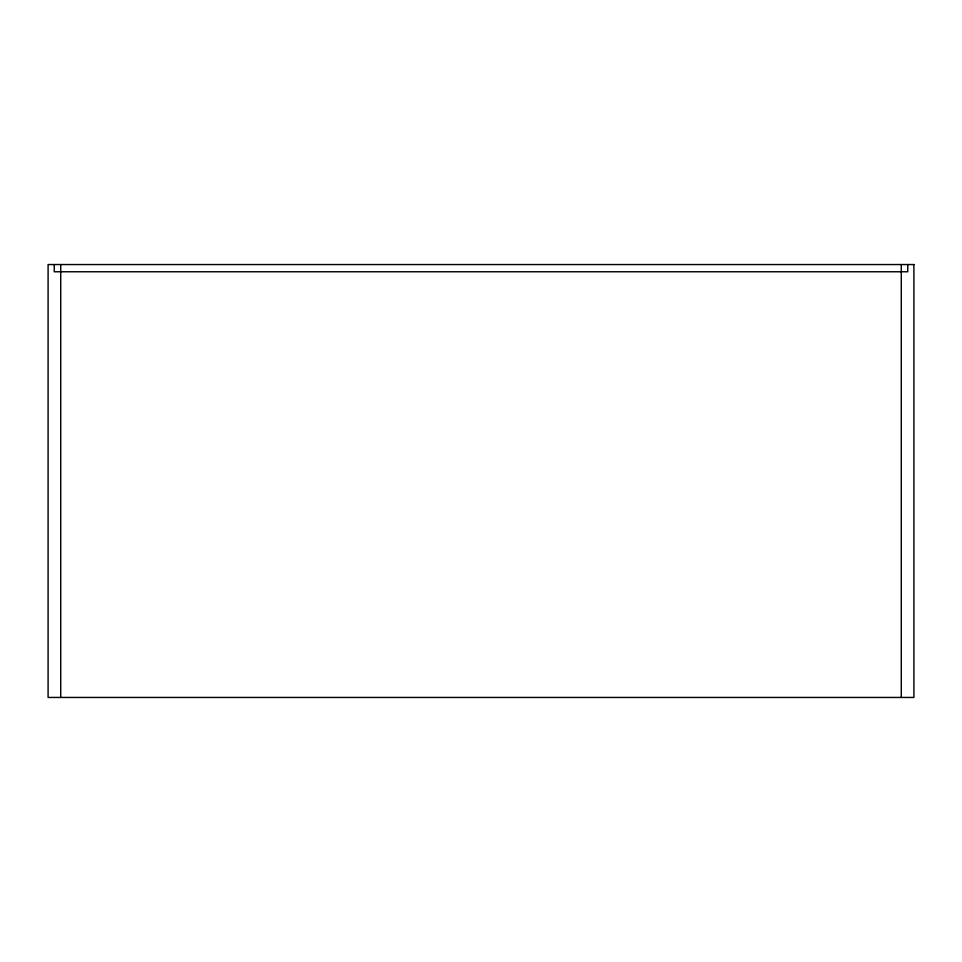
<?xml version="1.0" encoding="UTF-8"?>
<svg xmlns="http://www.w3.org/2000/svg" width="962" height="962" viewBox="0 0 962 962"><rect width="100%" height="100%" fill="white"/><g stroke="black" fill="none" stroke-linecap="round" stroke-linejoin="round"><path stroke-width="1.44" d="M907.767 264.55L907.767 271.765L54.233 271.765L54.233 264.55M901.274 264.55L901.274 697.45M60.726 264.55L60.726 697.45M913.9 264.55L48.1 264.55L48.1 697.45L913.9 697.45L913.9 264.55"/></g></svg>
